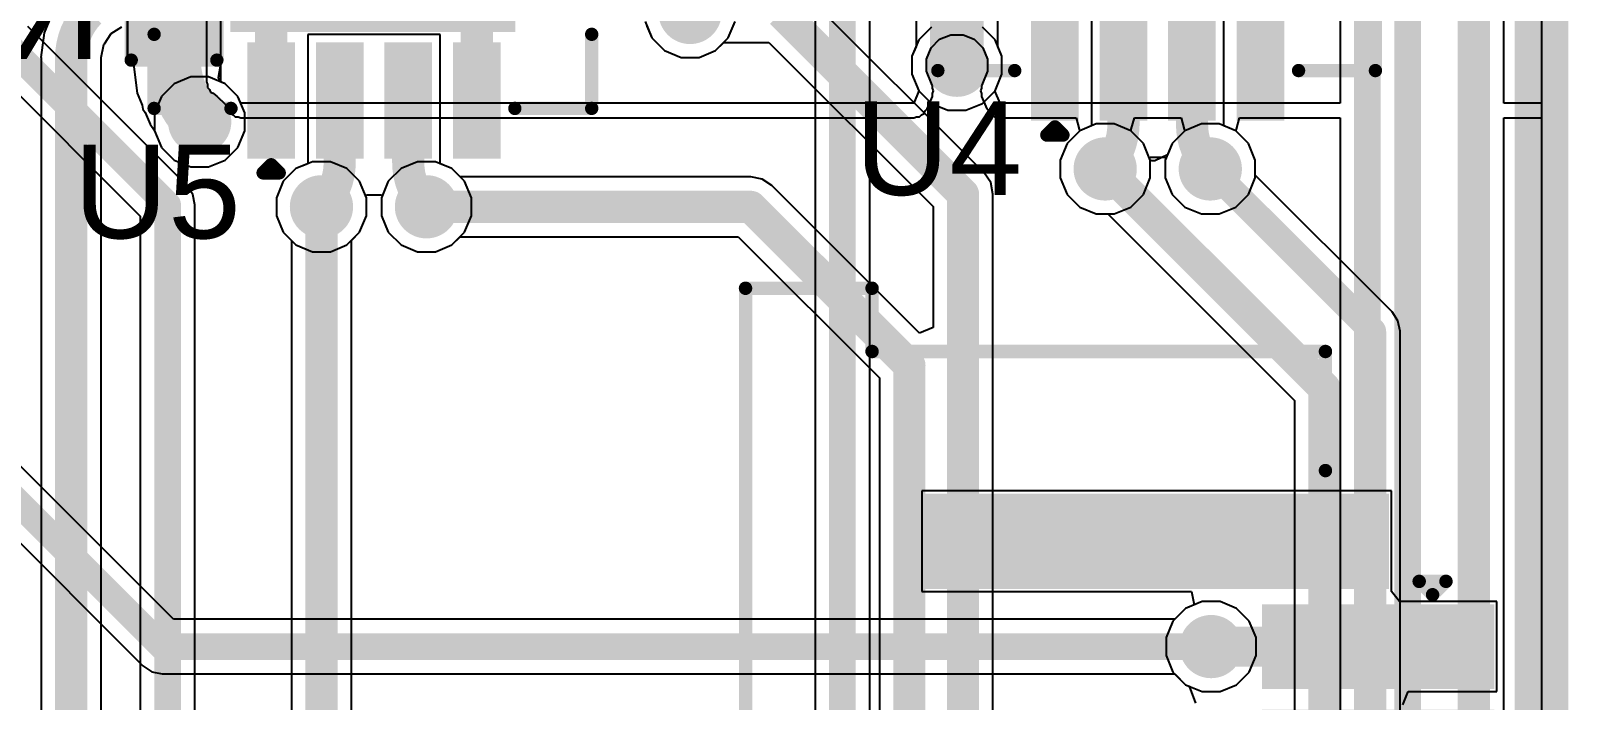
# Model space of a CAD drawing. Header units: inches. Extents: x -4.4 to 45.3, y -0.3 to 53.7.
# Drawn here: x 30.68 to 45.26, y 20.8 to 27.15 of the extents above; entities that cross this region are included whole.
import ezdxf

# ---------------------------------------------------------------- set-up
doc = ezdxf.new("R2010")
doc.units = ezdxf.units.IN
for name, color, linetype in [('Board Outline', 76, 'Continuous'), ('Bottom Layer', 5, 'Continuous'), ('Bottom Overlay', 54, 'Continuous'), ('Bottom Paste', 16, 'Continuous'), ('Bottom Solder', 6, 'Continuous'), ('Signal_1', 16, 'Continuous'), ('Signal_2', 76, 'Continuous'), ('Top Layer', 1, 'Continuous'), ('Top Overlay', 2, 'Continuous'), ('Top Paste', 8, 'Continuous'), ('Top Solder', 216, 'Continuous'), ('Via Holes', 16, 'Continuous')]:
    doc.layers.add(name, color=color, linetype=linetype)
doc.styles.add('Arial', font='', dxfattribs={"height": 0.2})
doc.styles.get('Arial').set_extended_font_data('Arial')

# ---------------------------------------------------------------- blocks, each defined once
blk = doc.blocks.new('SFW5R_1STE1LF_25')
at = {"layer": 'Top Layer'}
for points in [[(-2.3, 2.05), (-1.7, 2.05), (-1.7, 0.05), (-2.3, 0.05)], [(-1.3, 2.05), (-0.7, 2.05), (-0.7, 0.05), (-1.3, 0.05)], [(-0.3, 2.05), (0.3, 2.05), (0.3, 0.05), (-0.3, 0.05)], [(0.7, 2.05), (1.3, 2.05), (1.3, 0.05), (0.7, 0.05)], [(1.7, 2.05), (2.3, 2.05), (2.3, 0.05), (1.7, 0.05)], [(-3.35, 1.05), (-2.65, 1.05), (-2.65, -3.15), (-3.35, -3.15)], [(2.65, 1.05), (3.35, 1.05), (3.35, -3.15), (2.65, -3.15)]]:
    blk.add_hatch(color=1, dxfattribs=at).paths.add_polyline_path(points)
at = {"layer": 'Top Paste'}
for points in [[(-2.3, 2.05), (-1.7, 2.05), (-1.7, 0.05), (-2.3, 0.05)], [(-1.3, 2.05), (-0.7, 2.05), (-0.7, 0.05), (-1.3, 0.05)], [(-0.3, 2.05), (0.3, 2.05), (0.3, 0.05), (-0.3, 0.05)], [(0.7, 2.05), (1.3, 2.05), (1.3, 0.05), (0.7, 0.05)], [(1.7, 2.05), (2.3, 2.05), (2.3, 0.05), (1.7, 0.05)], [(-3.35, 1.05), (-2.65, 1.05), (-2.65, -3.15), (-3.35, -3.15)], [(2.65, 1.05), (3.35, 1.05), (3.35, -3.15), (2.65, -3.15)]]:
    blk.add_hatch(color=8, dxfattribs=at).paths.add_polyline_path(points)
at = {"layer": 'Top Solder'}
for points in [[(-2.402, 2.152), (-1.598, 2.152), (-1.598, -0.052), (-2.402, -0.052)], [(-1.402, 2.152), (-0.598, 2.152), (-0.598, -0.052), (-1.402, -0.052)], [(-0.402, 2.152), (0.402, 2.152), (0.402, -0.052), (-0.402, -0.052)], [(0.598, 2.152), (1.402, 2.152), (1.402, -0.052), (0.598, -0.052)], [(1.598, 2.152), (2.402, 2.152), (2.402, -0.052), (1.598, -0.052)], [(-3.452, 1.152), (-2.548, 1.152), (-2.548, -3.252), (-3.452, -3.252)], [(2.548, 1.152), (3.452, 1.152), (3.452, -3.252), (2.548, -3.252)]]:
    blk.add_hatch(color=216, dxfattribs=at).paths.add_polyline_path(points)
at = {"layer": 'Top Overlay', "const_width": 0.127}
for points in [[(-2.492, 1.566), (-2.619, 1.693)], [(-2.619, 1.439), (-2.619, 1.693)], [(-2.619, 1.439), (-2.492, 1.566)], [(-4.8, -3.75), (-4.8, 0.55)], [(-3.67, 0.55), (-4.8, 0.55)], [(4.8, 0.55), (3.67, 0.55)], [(4.8, -3.75), (4.8, 0.55)], [(-4.8, -3.75), (-5.4, -3.75)], [(-5.4, -4.95), (-5.4, -3.75)], [(5.4, -3.75), (4.8, -3.75)], [(5.4, -4.95), (5.4, -3.75)], [(5.4, -4.95), (-5.4, -4.95)]]:
    blk.add_lwpolyline(points, dxfattribs=at)
at = {"layer": 'Top Overlay', "const_width": 0.0635}
for points in [[(-2.651, 1.693, 1), (-2.587, 1.693, 1)], [(-2.651, 1.693, 1), (-2.587, 1.693, 1)], [(-2.524, 1.566, 1), (-2.46, 1.566, 1)], [(-2.524, 1.566, 1), (-2.46, 1.566, 1)], [(-2.651, 1.439, 1), (-2.587, 1.439, 1)], [(-2.651, 1.439, 1), (-2.587, 1.439, 1)], [(-4.832, 0.55, 1), (-4.768, 0.55, 1)], [(-4.832, 0.55, 1), (-4.768, 0.55, 1)], [(-3.702, 0.55, 1), (-3.638, 0.55, 1)], [(3.638, 0.55, 1), (3.702, 0.55, 1)], [(4.768, 0.55, 1), (4.832, 0.55, 1)], [(4.768, 0.55, 1), (4.832, 0.55, 1)], [(-5.432, -3.75, 1), (-5.368, -3.75, 1)], [(-5.432, -3.75, 1), (-5.368, -3.75, 1)], [(-4.832, -3.75, 1), (-4.768, -3.75, 1)], [(-4.832, -3.75, 1), (-4.768, -3.75, 1)], [(4.768, -3.75, 1), (4.832, -3.75, 1)], [(4.768, -3.75, 1), (4.832, -3.75, 1)], [(5.368, -3.75, 1), (5.432, -3.75, 1)], [(5.368, -3.75, 1), (5.432, -3.75, 1)], [(-5.432, -4.95, 1), (-5.368, -4.95, 1)], [(-5.432, -4.95, 1), (-5.368, -4.95, 1)], [(5.368, -4.95, 1), (5.432, -4.95, 1)], [(5.368, -4.95, 1), (5.432, -4.95, 1)]]:
    blk.add_lwpolyline(points, format="xyb", close=True, dxfattribs=at)
blk = doc.blocks.new('QFN_16_EP_4_4__51')
at = {"layer": 'Top Layer'}
for points in [[(-1.166, 2.5), (-0.816, 2.5), (-0.816, 1.5), (-1.166, 1.5)], [(-0.515, 2.5), (-0.165, 2.5), (-0.165, 1.5), (-0.515, 1.5)], [(0.135, 2.5), (0.485, 2.5), (0.485, 1.5), (0.135, 1.5)], [(0.785, 2.5), (1.135, 2.5), (1.135, 1.5), (0.785, 1.5)], [(-1.3, 1.3), (1.3, 1.3), (1.3, -1.3), (-1.3, -1.3)], [(-1.5, 1.14), (-1.5, 0.79), (-2.5, 0.79), (-2.5, 1.14)], [(2.5, 1.135), (2.5, 0.785), (1.5, 0.785), (1.5, 1.135)], [(-1.5, 0.49), (-1.5, 0.14), (-2.5, 0.14), (-2.5, 0.49)], [(2.5, 0.485), (2.5, 0.135), (1.5, 0.135), (1.5, 0.485)], [(-1.5, -0.16), (-1.5, -0.51), (-2.5, -0.51), (-2.5, -0.16)], [(2.5, -0.165), (2.5, -0.515), (1.5, -0.515), (1.5, -0.165)], [(-1.5, -0.811), (-1.5, -1.161), (-2.5, -1.161), (-2.5, -0.811)], [(2.5, -0.816), (2.5, -1.166), (1.5, -1.166), (1.5, -0.816)], [(-1.166, -1.5), (-0.816, -1.5), (-0.816, -2.5), (-1.166, -2.5)], [(-0.515, -1.5), (-0.165, -1.5), (-0.165, -2.5), (-0.515, -2.5)], [(0.135, -1.5), (0.485, -1.5), (0.485, -2.5), (0.135, -2.5)], [(0.785, -1.5), (1.135, -1.5), (1.135, -2.5), (0.785, -2.5)]]:
    blk.add_hatch(color=1, dxfattribs=at).paths.add_polyline_path(points)
at = {"layer": 'Top Solder'}
for points in [[(-1.216, 2.551), (-0.765, 2.551), (-0.765, 1.449), (-1.216, 1.449)], [(-0.566, 2.551), (-0.115, 2.551), (-0.115, 1.449), (-0.566, 1.449)], [(0.084, 2.551), (0.536, 2.551), (0.536, 1.449), (0.084, 1.449)], [(0.734, 2.551), (1.186, 2.551), (1.186, 1.449), (0.734, 1.449)], [(-1.351, 1.351), (1.351, 1.351), (1.351, -1.351), (-1.351, -1.351)], [(-1.449, 1.191), (-1.449, 0.739), (-2.551, 0.739), (-2.551, 1.191)], [(2.551, 1.186), (2.551, 0.734), (1.449, 0.734), (1.449, 1.186)], [(-1.449, 0.541), (-1.449, 0.089), (-2.551, 0.089), (-2.551, 0.541)], [(2.551, 0.536), (2.551, 0.084), (1.449, 0.084), (1.449, 0.536)], [(-1.449, -0.109), (-1.449, -0.561), (-2.551, -0.561), (-2.551, -0.109)], [(2.551, -0.115), (2.551, -0.566), (1.449, -0.566), (1.449, -0.115)], [(-1.449, -0.76), (-1.449, -1.211), (-2.551, -1.211), (-2.551, -0.76)], [(2.551, -0.765), (2.551, -1.216), (1.449, -1.216), (1.449, -0.765)], [(-1.216, -1.449), (-0.765, -1.449), (-0.765, -2.551), (-1.216, -2.551)], [(-0.566, -1.449), (-0.115, -1.449), (-0.115, -2.551), (-0.566, -2.551)], [(0.084, -1.449), (0.536, -1.449), (0.536, -2.551), (0.084, -2.551)], [(0.734, -1.449), (1.186, -1.449), (1.186, -2.551), (0.734, -2.551)]]:
    blk.add_hatch(color=216, dxfattribs=at).paths.add_polyline_path(points)
at = {"layer": 'Top Overlay', "const_width": 0.127}
for points in [[(-2.075, 2.075), (-1.371, 2.075)], [(-2.075, 2.075), (-2.075, 1.346)], [(1.341, 2.075), (2.075, 2.075)], [(2.075, 2.075), (2.075, 1.341)], [(-2.686, 1.041), (-2.61, 0.965)], [(-2.686, 1.041), (-2.686, 0.889)], [(-2.61, 0.965), (-2.686, 0.889)], [(-2.075, -1.346), (-2.075, -2.075)], [(2.075, -1.341), (2.075, -2.075)], [(-2.075, -2.075), (-1.371, -2.075)], [(1.341, -2.075), (2.075, -2.075)]]:
    blk.add_lwpolyline(points, dxfattribs=at)
at = {"layer": 'Top Overlay', "const_width": 0.0635}
for points in [[(-2.106, 2.075, 1), (-2.043, 2.075, 1)], [(-2.106, 2.075, 1), (-2.043, 2.075, 1)], [(-1.403, 2.075, 1), (-1.34, 2.075, 1)], [(1.309, 2.075, 1), (1.373, 2.075, 1)], [(2.043, 2.075, 1), (2.106, 2.075, 1)], [(2.043, 2.075, 1), (2.106, 2.075, 1)], [(-2.106, 1.346, 1), (-2.043, 1.346, 1)], [(2.043, 1.341, 1), (2.106, 1.341, 1)], [(-2.718, 1.041, 1), (-2.654, 1.041, 1)], [(-2.718, 1.041, 1), (-2.654, 1.041, 1)], [(-2.641, 0.965, 1), (-2.578, 0.965, 1)], [(-2.641, 0.965, 1), (-2.578, 0.965, 1)], [(-2.718, 0.889, 1), (-2.654, 0.889, 1)], [(-2.718, 0.889, 1), (-2.654, 0.889, 1)], [(-2.106, -1.346, 1), (-2.043, -1.346, 1)], [(2.043, -1.341, 1), (2.106, -1.341, 1)], [(-2.106, -2.075, 1), (-2.043, -2.075, 1)], [(-2.106, -2.075, 1), (-2.043, -2.075, 1)], [(-1.403, -2.075, 1), (-1.34, -2.075, 1)], [(1.309, -2.075, 1), (1.373, -2.075, 1)], [(2.043, -2.075, 1), (2.106, -2.075, 1)], [(2.043, -2.075, 1), (2.106, -2.075, 1)]]:
    blk.add_lwpolyline(points, format="xyb", close=True, dxfattribs=at)
blk = doc.blocks.new('QFN_16_EP_4_4__52')
at = {"layer": 'Top Layer'}
for points in [[(-1.166, 2.5), (-0.816, 2.5), (-0.816, 1.5), (-1.166, 1.5)], [(-0.515, 2.5), (-0.165, 2.5), (-0.165, 1.5), (-0.515, 1.5)], [(0.135, 2.5), (0.485, 2.5), (0.485, 1.5), (0.135, 1.5)], [(0.785, 2.5), (1.135, 2.5), (1.135, 1.5), (0.785, 1.5)], [(-1.3, 1.3), (1.3, 1.3), (1.3, -1.3), (-1.3, -1.3)], [(-1.5, 1.14), (-1.5, 0.79), (-2.5, 0.79), (-2.5, 1.14)], [(2.5, 1.135), (2.5, 0.785), (1.5, 0.785), (1.5, 1.135)], [(-1.5, 0.49), (-1.5, 0.14), (-2.5, 0.14), (-2.5, 0.49)], [(2.5, 0.485), (2.5, 0.135), (1.5, 0.135), (1.5, 0.485)], [(-1.5, -0.16), (-1.5, -0.51), (-2.5, -0.51), (-2.5, -0.16)], [(2.5, -0.165), (2.5, -0.515), (1.5, -0.515), (1.5, -0.165)], [(-1.5, -0.811), (-1.5, -1.161), (-2.5, -1.161), (-2.5, -0.811)], [(2.5, -0.816), (2.5, -1.166), (1.5, -1.166), (1.5, -0.816)], [(-1.166, -1.5), (-0.816, -1.5), (-0.816, -2.5), (-1.166, -2.5)], [(-0.515, -1.5), (-0.165, -1.5), (-0.165, -2.5), (-0.515, -2.5)], [(0.135, -1.5), (0.485, -1.5), (0.485, -2.5), (0.135, -2.5)], [(0.785, -1.5), (1.135, -1.5), (1.135, -2.5), (0.785, -2.5)]]:
    blk.add_hatch(color=1, dxfattribs=at).paths.add_polyline_path(points)
at = {"layer": 'Top Solder'}
for points in [[(-1.216, 2.551), (-0.765, 2.551), (-0.765, 1.449), (-1.216, 1.449)], [(-0.566, 2.551), (-0.115, 2.551), (-0.115, 1.449), (-0.566, 1.449)], [(0.084, 2.551), (0.536, 2.551), (0.536, 1.449), (0.084, 1.449)], [(0.734, 2.551), (1.186, 2.551), (1.186, 1.449), (0.734, 1.449)], [(-1.351, 1.351), (1.351, 1.351), (1.351, -1.351), (-1.351, -1.351)], [(-1.449, 1.191), (-1.449, 0.739), (-2.551, 0.739), (-2.551, 1.191)], [(2.551, 1.186), (2.551, 0.734), (1.449, 0.734), (1.449, 1.186)], [(-1.449, 0.541), (-1.449, 0.089), (-2.551, 0.089), (-2.551, 0.541)], [(2.551, 0.536), (2.551, 0.084), (1.449, 0.084), (1.449, 0.536)], [(-1.449, -0.109), (-1.449, -0.561), (-2.551, -0.561), (-2.551, -0.109)], [(2.551, -0.115), (2.551, -0.566), (1.449, -0.566), (1.449, -0.115)], [(-1.449, -0.76), (-1.449, -1.211), (-2.551, -1.211), (-2.551, -0.76)], [(2.551, -0.765), (2.551, -1.216), (1.449, -1.216), (1.449, -0.765)], [(-1.216, -1.449), (-0.765, -1.449), (-0.765, -2.551), (-1.216, -2.551)], [(-0.566, -1.449), (-0.115, -1.449), (-0.115, -2.551), (-0.566, -2.551)], [(0.084, -1.449), (0.536, -1.449), (0.536, -2.551), (0.084, -2.551)], [(0.734, -1.449), (1.186, -1.449), (1.186, -2.551), (0.734, -2.551)]]:
    blk.add_hatch(color=216, dxfattribs=at).paths.add_polyline_path(points)
at = {"layer": 'Top Overlay', "const_width": 0.127}
for points in [[(-2.075, 2.075), (-2.075, 1.346)], [(-2.075, 2.075), (-1.371, 2.075)], [(1.341, 2.075), (2.075, 2.075)], [(2.075, 2.075), (2.075, 1.341)], [(-2.686, 1.041), (-2.686, 0.889)], [(-2.686, 1.041), (-2.61, 0.965)], [(-2.61, 0.965), (-2.686, 0.889)], [(-2.075, -1.346), (-2.075, -2.075)], [(2.075, -1.341), (2.075, -2.075)], [(-2.075, -2.075), (-1.371, -2.075)], [(1.341, -2.075), (2.075, -2.075)]]:
    blk.add_lwpolyline(points, dxfattribs=at)
at = {"layer": 'Top Overlay', "const_width": 0.0635}
for points in [[(-2.106, 2.075, 1), (-2.043, 2.075, 1)], [(-2.106, 2.075, 1), (-2.043, 2.075, 1)], [(-1.403, 2.075, 1), (-1.34, 2.075, 1)], [(1.309, 2.075, 1), (1.373, 2.075, 1)], [(2.043, 2.075, 1), (2.106, 2.075, 1)], [(2.043, 2.075, 1), (2.106, 2.075, 1)], [(-2.106, 1.346, 1), (-2.043, 1.346, 1)], [(2.043, 1.341, 1), (2.106, 1.341, 1)], [(-2.718, 1.041, 1), (-2.654, 1.041, 1)], [(-2.718, 1.041, 1), (-2.654, 1.041, 1)], [(-2.641, 0.965, 1), (-2.578, 0.965, 1)], [(-2.641, 0.965, 1), (-2.578, 0.965, 1)], [(-2.718, 0.889, 1), (-2.654, 0.889, 1)], [(-2.718, 0.889, 1), (-2.654, 0.889, 1)], [(-2.106, -1.346, 1), (-2.043, -1.346, 1)], [(2.043, -1.341, 1), (2.106, -1.341, 1)], [(-2.106, -2.075, 1), (-2.043, -2.075, 1)], [(-2.106, -2.075, 1), (-2.043, -2.075, 1)], [(-1.403, -2.075, 1), (-1.34, -2.075, 1)], [(1.309, -2.075, 1), (1.373, -2.075, 1)], [(2.043, -2.075, 1), (2.106, -2.075, 1)], [(2.043, -2.075, 1), (2.106, -2.075, 1)]]:
    blk.add_lwpolyline(points, format="xyb", close=True, dxfattribs=at)
blk = doc.blocks.new('R___0402_B_62')
at = {"layer": 'Bottom Layer'}
for points in [[(-0.241, 0.318), (-0.241, -0.318), (-0.699, -0.318), (-0.699, 0.318)], [(0.699, 0.318), (0.699, -0.318), (0.241, -0.318), (0.241, 0.318)]]:
    blk.add_hatch(color=5, dxfattribs=at).paths.add_polyline_path(points)
at = {"layer": 'Bottom Paste'}
for points in [[(-0.241, 0.318), (-0.241, -0.318), (-0.699, -0.318), (-0.699, 0.318)], [(0.699, 0.318), (0.699, -0.318), (0.241, -0.318), (0.241, 0.318)]]:
    blk.add_hatch(color=16, dxfattribs=at).paths.add_polyline_path(points)
at = {"layer": 'Bottom Solder'}
for points in [[(-0.186, 0.373), (-0.186, -0.373), (-0.754, -0.373), (-0.754, 0.373)], [(0.754, 0.373), (0.754, -0.373), (0.186, -0.373), (0.186, 0.373)]]:
    blk.add_hatch(color=6, dxfattribs=at).paths.add_polyline_path(points)
at = {"layer": 'Bottom Overlay'}
for points, const_width in [([(-0.787, 0.406), (0.787, 0.406)], 0.127), ([(-0.787, 0.406), (-0.787, -0.406)], 0.127), ([(0.787, 0.406), (0.787, -0.406)], 0.127), ([(-0.813, 0.432), (0.813, 0.432)], 0.00323), ([(-0.787, -0.406), (0.787, -0.406)], 0.127)]:
    blk.add_lwpolyline(points, dxfattribs=dict(at, const_width=const_width))
for points, const_width in [([(-0.819, 0.406, 1), (-0.756, 0.406, 1)], 0.0635), ([(-0.819, 0.406, 1), (-0.756, 0.406, 1)], 0.0635), ([(0.756, 0.406, 1), (0.819, 0.406, 1)], 0.0635), ([(0.756, 0.406, 1), (0.819, 0.406, 1)], 0.0635), ([(-0.814, 0.432, 1), (-0.812, 0.432, 1)], 0.00161), ([(0.812, 0.432, 1), (0.814, 0.432, 1)], 0.00161), ([(-0.819, -0.406, 1), (-0.756, -0.406, 1)], 0.0635), ([(-0.819, -0.406, 1), (-0.756, -0.406, 1)], 0.0635), ([(0.756, -0.406, 1), (0.819, -0.406, 1)], 0.0635), ([(0.756, -0.406, 1), (0.819, -0.406, 1)], 0.0635)]:
    blk.add_lwpolyline(points, format="xyb", close=True, dxfattribs=dict(at, const_width=const_width))

msp = doc.modelspace()

# ---------------------------------------------------------------- hatches: boundary and pattern name
at = {"layer": 'Bottom Layer'}
h = msp.add_hatch(color=5, dxfattribs=at)
edge = h.paths.add_edge_path()
edge.add_arc((36.934, 27.327), 0.3, 0, 360)
h = msp.add_hatch(color=5, dxfattribs=at)
edge = h.paths.add_edge_path()
edge.add_arc((39.465, 26.826), 0.3, 0, 360)
h = msp.add_hatch(color=5, dxfattribs=at)
edge = h.paths.add_edge_path()
edge.add_arc((32.283, 26.289), 0.3, 0, 360)
h = msp.add_hatch(color=5, dxfattribs=at)
edge = h.paths.add_edge_path()
edge.add_arc((40.871, 25.842), 0.3, 0, 360)
h = msp.add_hatch(color=5, dxfattribs=at)
edge = h.paths.add_edge_path()
edge.add_arc((41.868, 25.842), 0.3, 0, 360)
h = msp.add_hatch(color=5, dxfattribs=at)
edge = h.paths.add_edge_path()
edge.add_arc((33.438, 25.483), 0.3, 0, 360)
h = msp.add_hatch(color=5, dxfattribs=at)
edge = h.paths.add_edge_path()
edge.add_arc((34.434, 25.483), 0.3, 0, 360)
h = msp.add_hatch(color=5, dxfattribs=at)
edge = h.paths.add_edge_path()
edge.add_arc((41.876, 21.31), 0.3, 0, 360)
at = {"layer": 'Signal_1'}
h = msp.add_hatch(color=16, dxfattribs=at)
edge = h.paths.add_edge_path()
edge.add_arc((36.934, 27.327), 0.3, 0, 360)
h = msp.add_hatch(color=16, dxfattribs=at)
edge = h.paths.add_edge_path()
edge.add_arc((39.465, 26.826), 0.3, 0, 360)
h = msp.add_hatch(color=16, dxfattribs=at)
edge = h.paths.add_edge_path()
edge.add_arc((32.283, 26.289), 0.3, 0, 360)
h = msp.add_hatch(color=16, dxfattribs=at)
edge = h.paths.add_edge_path()
edge.add_arc((40.871, 25.842), 0.3, 0, 360)
h = msp.add_hatch(color=16, dxfattribs=at)
edge = h.paths.add_edge_path()
edge.add_arc((41.868, 25.842), 0.3, 0, 360)
h = msp.add_hatch(color=16, dxfattribs=at)
edge = h.paths.add_edge_path()
edge.add_arc((33.438, 25.483), 0.3, 0, 360)
h = msp.add_hatch(color=16, dxfattribs=at)
edge = h.paths.add_edge_path()
edge.add_arc((34.434, 25.483), 0.3, 0, 360)
h = msp.add_hatch(color=16, dxfattribs=at)
edge = h.paths.add_edge_path()
edge.add_arc((41.876, 21.31), 0.3, 0, 360)
at = {"layer": 'Signal_2'}
h = msp.add_hatch(color=76, dxfattribs=at)
edge = h.paths.add_edge_path()
edge.add_arc((36.934, 27.327), 0.3, 0, 360)
h = msp.add_hatch(color=76, dxfattribs=at)
edge = h.paths.add_edge_path()
edge.add_arc((39.465, 26.826), 0.3, 0, 360)
h = msp.add_hatch(color=76, dxfattribs=at)
edge = h.paths.add_edge_path()
edge.add_arc((32.283, 26.289), 0.3, 0, 360)
h = msp.add_hatch(color=76, dxfattribs=at)
edge = h.paths.add_edge_path()
edge.add_arc((40.871, 25.842), 0.3, 0, 360)
h = msp.add_hatch(color=76, dxfattribs=at)
edge = h.paths.add_edge_path()
edge.add_arc((41.868, 25.842), 0.3, 0, 360)
h = msp.add_hatch(color=76, dxfattribs=at)
edge = h.paths.add_edge_path()
edge.add_arc((33.438, 25.483), 0.3, 0, 360)
h = msp.add_hatch(color=76, dxfattribs=at)
edge = h.paths.add_edge_path()
edge.add_arc((34.434, 25.483), 0.3, 0, 360)
h = msp.add_hatch(color=76, dxfattribs=at)
edge = h.paths.add_edge_path()
edge.add_arc((41.876, 21.31), 0.3, 0, 360)
at = {"layer": 'Top Layer'}
h = msp.add_hatch(color=1, dxfattribs=at)
edge = h.paths.add_edge_path()
edge.add_arc((36.934, 27.327), 0.3, 0, 360)
h = msp.add_hatch(color=1, dxfattribs=at)
edge = h.paths.add_edge_path()
edge.add_arc((39.465, 26.826), 0.3, 0, 360)
h = msp.add_hatch(color=1, dxfattribs=at)
edge = h.paths.add_edge_path()
edge.add_arc((32.283, 26.289), 0.3, 0, 360)
h = msp.add_hatch(color=1, dxfattribs=at)
edge = h.paths.add_edge_path()
edge.add_arc((40.871, 25.842), 0.3, 0, 360)
h = msp.add_hatch(color=1, dxfattribs=at)
edge = h.paths.add_edge_path()
edge.add_arc((41.868, 25.842), 0.3, 0, 360)
h = msp.add_hatch(color=1, dxfattribs=at)
edge = h.paths.add_edge_path()
edge.add_arc((33.438, 25.483), 0.3, 0, 360)
h = msp.add_hatch(color=1, dxfattribs=at)
edge = h.paths.add_edge_path()
edge.add_arc((34.434, 25.483), 0.3, 0, 360)
h = msp.add_hatch(color=1, dxfattribs=at)
edge = h.paths.add_edge_path()
edge.add_arc((41.876, 21.31), 0.3, 0, 360)
at = {"layer": 'Via Holes'}
h = msp.add_hatch(color=7, dxfattribs=at)
edge = h.paths.add_edge_path()
edge.add_arc((39.465, 26.826), 0.15, 0, 360)
h = msp.add_hatch(color=7, dxfattribs=at)
edge = h.paths.add_edge_path()
edge.add_arc((32.283, 26.289), 0.15, 0, 360)
h = msp.add_hatch(color=7, dxfattribs=at)
edge = h.paths.add_edge_path()
edge.add_arc((40.871, 25.842), 0.15, 0, 360)
h = msp.add_hatch(color=7, dxfattribs=at)
edge = h.paths.add_edge_path()
edge.add_arc((41.868, 25.842), 0.15, 0, 360)
h = msp.add_hatch(color=7, dxfattribs=at)
edge = h.paths.add_edge_path()
edge.add_arc((33.438, 25.483), 0.15, 0, 360)
h = msp.add_hatch(color=7, dxfattribs=at)
edge = h.paths.add_edge_path()
edge.add_arc((34.434, 25.483), 0.15, 0, 360)
h = msp.add_hatch(color=7, dxfattribs=at)
edge = h.paths.add_edge_path()
edge.add_arc((41.876, 21.31), 0.15, 0, 360)

# ---------------------------------------------------------------- linework, layer by layer
at = {"layer": 'Board Outline', "const_width": 0.508}
msp.add_lwpolyline([(45.009, 49.936), (45.009, 0)], dxfattribs=at)
at = {"layer": 'Bottom Layer'}
for p, q in [((45.009, 40.343), (45.009, 0)), ((31.595, 27.548), (31.595, 26.837)), ((32.484, 26.837), (32.484, 27.548)), ((39.077, 27.298), (39.077, 27.004)), ((39.853, 27.004), (39.853, 27.298)), ((36.507, 27.242), (36.572, 27.085)), ((37.296, 27.085), (37.361, 27.242)), ((36.572, 27.085), (36.692, 26.965)), ((37.176, 26.965), (37.296, 27.085)), ((39.077, 27.004), (39.038, 26.911)), ((39.892, 26.911), (39.853, 27.004)), ((31.595, 26.837), (31.654, 26.837)), ((31.654, 26.837), (31.69, 26.561)), ((32.46, 26.71), (32.484, 26.837)), ((32.484, 26.837), (32.484, 26.837)), ((36.692, 26.965), (36.849, 26.9)), ((36.849, 26.9), (37.019, 26.9)), ((37.019, 26.9), (37.176, 26.965)), ((39.038, 26.911), (39.038, 26.741)), ((39.892, 26.741), (39.892, 26.911)), ((32.462, 26.707), (32.46, 26.71)), ((32.464, 26.699), (32.462, 26.707)), ((32.462, 26.707), (32.462, 26.707)), ((32.485, 26.668), (32.464, 26.699)), ((39.038, 26.741), (39.103, 26.584)), ((39.827, 26.584), (39.892, 26.741)), ((31.69, 26.561), (31.737, 26.447)), ((32.525, 26.651), (32.485, 26.668)), ((32.645, 26.531), (32.525, 26.651)), ((39.103, 26.584), (39.223, 26.464)), ((39.707, 26.464), (39.827, 26.584)), ((31.737, 26.447), (31.744, 26.41)), ((31.744, 26.41), (31.744, 26.41)), ((31.744, 26.41), (31.766, 26.378)), ((32.71, 26.374), (32.645, 26.531)), ((39.223, 26.464), (39.38, 26.399)), ((39.38, 26.399), (39.55, 26.399)), ((39.55, 26.399), (39.707, 26.464)), ((31.766, 26.378), (31.812, 26.266)), ((31.812, 26.266), (31.856, 26.208)), ((32.71, 26.204), (32.71, 26.374)), ((40.786, 26.269), (40.629, 26.204)), ((40.956, 26.269), (40.786, 26.269)), ((41.113, 26.204), (40.956, 26.269)), ((41.783, 26.269), (41.626, 26.204)), ((41.953, 26.269), (41.783, 26.269)), ((42.11, 26.204), (41.953, 26.269)), ((31.856, 26.208), (31.856, 26.204)), ((31.856, 26.204), (31.921, 26.047)), ((32.645, 26.047), (32.71, 26.204)), ((40.629, 26.204), (40.509, 26.084)), ((41.233, 26.084), (41.113, 26.204)), ((41.626, 26.204), (41.506, 26.084)), ((42.23, 26.084), (42.11, 26.204)), ((31.921, 26.047), (32.042, 25.927)), ((32.525, 25.927), (32.645, 26.047)), ((40.509, 26.084), (40.444, 25.927)), ((41.298, 25.927), (41.233, 26.084)), ((41.506, 26.084), (41.441, 25.927)), ((42.295, 25.927), (42.23, 26.084)), ((32.042, 25.927), (32.198, 25.862)), ((32.198, 25.862), (32.368, 25.862)), ((32.368, 25.862), (32.525, 25.927)), ((33.196, 25.845), (33.076, 25.725)), ((33.353, 25.91), (33.196, 25.845)), ((33.523, 25.91), (33.353, 25.91)), ((33.68, 25.845), (33.523, 25.91)), ((33.8, 25.725), (33.68, 25.845)), ((34.193, 25.845), (34.072, 25.725)), ((34.349, 25.91), (34.193, 25.845)), ((34.519, 25.91), (34.349, 25.91)), ((34.676, 25.845), (34.519, 25.91)), ((34.796, 25.725), (34.676, 25.845)), ((40.444, 25.927), (40.444, 25.757)), ((41.298, 25.757), (41.298, 25.927)), ((41.441, 25.927), (41.441, 25.757)), ((42.295, 25.757), (42.295, 25.927)), ((33.076, 25.725), (33.011, 25.568)), ((33.865, 25.568), (33.8, 25.725)), ((34.072, 25.725), (34.007, 25.568)), ((34.861, 25.568), (34.796, 25.725)), ((40.444, 25.757), (40.509, 25.601)), ((41.233, 25.601), (41.298, 25.757)), ((41.441, 25.757), (41.506, 25.601)), ((42.23, 25.601), (42.295, 25.757)), ((33.011, 25.568), (33.011, 25.398)), ((33.865, 25.398), (33.865, 25.568)), ((34.007, 25.568), (34.007, 25.398)), ((34.861, 25.398), (34.861, 25.568)), ((40.509, 25.601), (40.629, 25.48)), ((41.113, 25.48), (41.233, 25.601)), ((41.506, 25.601), (41.626, 25.48)), ((42.11, 25.48), (42.23, 25.601)), ((33.011, 25.398), (33.076, 25.241)), ((33.8, 25.241), (33.865, 25.398)), ((34.007, 25.398), (34.072, 25.241)), ((34.796, 25.241), (34.861, 25.398)), ((40.629, 25.48), (40.786, 25.415)), ((40.786, 25.415), (40.956, 25.415)), ((40.956, 25.415), (41.113, 25.48)), ((41.626, 25.48), (41.783, 25.415)), ((41.783, 25.415), (41.953, 25.415)), ((41.953, 25.415), (42.11, 25.48)), ((33.076, 25.241), (33.153, 25.164)), ((33.723, 25.164), (33.8, 25.241)), ((34.072, 25.241), (34.193, 25.121)), ((34.676, 25.121), (34.796, 25.241)), ((33.153, 25.164), (33.153, 6.784)), ((33.723, 6.666), (33.723, 25.164)), ((34.193, 25.121), (34.349, 25.056)), ((34.519, 25.056), (34.676, 25.121)), ((34.349, 25.056), (34.519, 25.056)), ((41.791, 21.737), (41.634, 21.672)), ((41.961, 21.737), (41.791, 21.737)), ((42.118, 21.672), (41.961, 21.737)), ((41.634, 21.672), (41.514, 21.552)), ((42.238, 21.552), (42.118, 21.672)), ((41.514, 21.552), (41.449, 21.395)), ((42.303, 21.395), (42.238, 21.552)), ((41.449, 21.395), (41.449, 21.225)), ((42.303, 21.225), (42.303, 21.395)), ((41.449, 21.225), (41.514, 21.068)), ((42.238, 21.068), (42.303, 21.225)), ((41.514, 21.068), (41.634, 20.948)), ((42.118, 20.948), (42.238, 21.068)), ((41.634, 20.948), (41.791, 20.883)), ((41.791, 20.883), (41.961, 20.883)), ((41.961, 20.883), (42.118, 20.948))]:
    msp.add_line(p, q, dxfattribs=at)
for points, const_width in [([(39.465, 26.826), (39.465, 27.653)], 0.508), ([(32.04, 26.877), (32.04, 27.192)], 0.508), ([(33.438, 6.666), (33.438, 25.483)], 0.305)]:
    msp.add_lwpolyline(points, dxfattribs=dict(at, const_width=const_width))
for points, const_width in [([(31.913, 27.192, 1), (32.167, 27.192, 1)], 0.254), ([(31.913, 26.877, 1), (32.167, 26.877, 1)], 0.254), ([(31.913, 26.877, 1), (32.167, 26.877, 1)], 0.254), ([(39.338, 26.826, 1), (39.592, 26.826, 1)], 0.254), ([(31.976, 26.558, 1), (32.23, 26.558, 1)], 0.254), ([(31.976, 26.558, 1), (32.23, 26.558, 1)], 0.254), ([(32.048, 26.422, 1), (32.302, 26.422, 1)], 0.254), ([(32.048, 26.422, 1), (32.302, 26.422, 1)], 0.254), ([(32.156, 26.289, 1), (32.41, 26.289, 1)], 0.254), ([(33.362, 25.483, 1), (33.514, 25.483, 1)], 0.152)]:
    msp.add_lwpolyline(points, format="xyb", close=True, dxfattribs=dict(at, const_width=const_width))
at = {"layer": 'Bottom Layer', "const_width": 0.508}
for points in [[(32.103, 26.558, -0.098627), (32.04, 26.877)], [(32.175, 26.422, -0.046556), (32.103, 26.558)], [(32.283, 26.289, -0.051564), (32.175, 26.422)]]:
    msp.add_lwpolyline(points, format="xyb", dxfattribs=at)
at = {"layer": 'Signal_1'}
for p, q in [((45.009, 37.454), (45.009, 0)), ((39.724, 25.805), (38, 27.528)), ((32.162, 25.685), (30.653, 27.193)), ((36.507, 27.242), (36.572, 27.085)), ((36.572, 27.085), (36.692, 26.965)), ((37.176, 26.965), (37.253, 27.042)), ((37.253, 27.042), (37.681, 27.042)), ((37.681, 27.042), (39.238, 25.485)), ((36.692, 26.965), (36.849, 26.9)), ((36.849, 26.9), (37.019, 26.9)), ((37.019, 26.9), (37.176, 26.965)), ((30.287, 26.827), (31.72, 25.394)), ((40.786, 26.269), (40.629, 26.204)), ((40.956, 26.269), (40.786, 26.269)), ((41.113, 26.204), (40.956, 26.269)), ((41.783, 26.269), (41.626, 26.204)), ((41.953, 26.269), (41.783, 26.269)), ((42.11, 26.204), (41.953, 26.269)), ((40.629, 26.204), (40.509, 26.084)), ((41.233, 26.084), (41.113, 26.204)), ((41.626, 26.204), (41.506, 26.084)), ((42.23, 26.084), (42.11, 26.204)), ((40.509, 26.084), (40.444, 25.927)), ((41.298, 25.927), (41.233, 26.084)), ((41.461, 25.976), (41.341, 25.92)), ((41.506, 26.084), (41.461, 25.976)), ((42.295, 25.927), (42.23, 26.084)), ((33.196, 25.845), (33.076, 25.725)), ((33.353, 25.91), (33.196, 25.845)), ((33.523, 25.91), (33.353, 25.91)), ((33.68, 25.845), (33.523, 25.91)), ((33.8, 25.725), (33.68, 25.845)), ((34.193, 25.845), (34.072, 25.725)), ((34.349, 25.91), (34.193, 25.845)), ((34.519, 25.91), (34.349, 25.91)), ((34.676, 25.845), (34.519, 25.91)), ((34.753, 25.768), (34.676, 25.845)), ((40.444, 25.927), (40.444, 25.757)), ((41.314, 25.918), (41.298, 25.927)), ((41.341, 25.92), (41.314, 25.918)), ((42.295, 25.782), (42.295, 25.927)), ((32.218, 25.601), (32.162, 25.685)), ((33.076, 25.725), (33.011, 25.568)), ((33.865, 25.568), (33.8, 25.725)), ((34.072, 25.725), (34.007, 25.568)), ((37.509, 25.768), (34.753, 25.768)), ((37.618, 25.746), (37.509, 25.768)), ((37.509, 25.768), (37.509, 25.768)), ((37.711, 25.684), (37.618, 25.746)), ((39.111, 24.284), (37.711, 25.684)), ((39.786, 25.712), (39.724, 25.805)), ((39.724, 25.805), (39.724, 25.805)), ((39.807, 25.603), (39.786, 25.712)), ((40.444, 25.757), (40.509, 25.601)), ((43.592, 24.485), (42.295, 25.782)), ((32.238, 25.502), (32.218, 25.601)), ((33.011, 25.568), (33.011, 25.398)), ((33.865, 25.398), (33.865, 25.568)), ((34.007, 25.568), (34.007, 25.398)), ((39.807, 20.565), (39.807, 25.603)), ((40.509, 25.601), (40.629, 25.48)), ((31.72, 25.394), (31.72, 6.508)), ((32.238, 6.401), (32.238, 25.502)), ((33.011, 25.398), (33.076, 25.241)), ((33.8, 25.241), (33.865, 25.398)), ((34.007, 25.398), (34.072, 25.241)), ((39.238, 25.485), (39.238, 24.337)), ((40.629, 25.48), (40.786, 25.415)), ((40.786, 25.415), (40.895, 25.415)), ((40.895, 25.415), (42.667, 23.644)), ((33.076, 25.241), (33.196, 25.121)), ((33.68, 25.121), (33.8, 25.241)), ((34.072, 25.241), (34.193, 25.121)), ((33.196, 25.121), (33.353, 25.056)), ((33.523, 25.056), (33.68, 25.121)), ((34.193, 25.121), (34.349, 25.056)), ((34.519, 25.056), (34.676, 25.121)), ((34.676, 25.121), (34.753, 25.198)), ((34.753, 25.198), (37.391, 25.198)), ((37.391, 25.198), (38.73, 23.86)), ((33.353, 25.056), (33.523, 25.056)), ((34.349, 25.056), (34.519, 25.056)), ((43.648, 24.401), (43.592, 24.485)), ((43.668, 24.302), (43.648, 24.401)), ((39.238, 24.337), (39.111, 24.284)), ((43.668, 2.032), (43.668, 24.302)), ((38.73, 23.86), (38.73, 19.99)), ((42.667, 23.644), (42.667, 5.731)), ((41.791, 21.737), (41.634, 21.672)), ((41.961, 21.737), (41.791, 21.737)), ((42.118, 21.672), (41.961, 21.737)), ((41.634, 21.672), (41.514, 21.552)), ((42.238, 21.552), (42.118, 21.672)), ((41.514, 21.552), (41.449, 21.395)), ((42.303, 21.395), (42.238, 21.552)), ((41.449, 21.395), (41.449, 21.225)), ((42.303, 21.225), (42.303, 21.395)), ((41.449, 21.225), (41.514, 21.068)), ((42.238, 21.068), (42.303, 21.225)), ((41.514, 21.068), (41.634, 20.948)), ((42.118, 20.948), (42.238, 21.068)), ((41.634, 20.948), (41.791, 20.883)), ((41.791, 20.883), (41.961, 20.883)), ((41.961, 20.883), (42.118, 20.948))]:
    msp.add_line(p, q, dxfattribs=at)
for points, const_width in [([(37.799, 27.327), (39.522, 25.603)], 0.305), ([(30.226, 27.254), (31.979, 25.502)], 0.254), ([(40.871, 25.842), (42.951, 23.762)], 0.305), ([(41.868, 25.842), (43.409, 24.302)], 0.254), ([(39.522, 20.447), (39.522, 25.603)], 0.305), ([(31.979, 6.401), (31.979, 25.502)], 0.254), ([(34.434, 25.483), (37.509, 25.483)], 0.305), ([(37.509, 25.483), (39.014, 23.978)], 0.305), ([(43.409, 2.032), (43.409, 24.302)], 0.254), ([(39.014, 19.99), (39.014, 23.978)], 0.305), ([(42.951, 5.613), (42.951, 23.762)], 0.305)]:
    msp.add_lwpolyline(points, dxfattribs=dict(at, const_width=const_width))
for points, const_width in [([(40.795, 25.842, 1), (40.947, 25.842, 1)], 0.152), ([(41.804, 25.842, 1), (41.931, 25.842, 1)], 0.127), ([(39.446, 25.603, 1), (39.599, 25.603, 1)], 0.152), ([(39.446, 25.603, 1), (39.599, 25.603, 1)], 0.152), ([(31.915, 25.502, 1), (32.042, 25.502, 1)], 0.127), ([(31.915, 25.502, 1), (32.042, 25.502, 1)], 0.127), ([(34.358, 25.483, 1), (34.511, 25.483, 1)], 0.152), ([(37.433, 25.483, 1), (37.585, 25.483, 1)], 0.152), ([(37.433, 25.483, 1), (37.585, 25.483, 1)], 0.152), ([(43.345, 24.302, 1), (43.472, 24.302, 1)], 0.127), ([(43.345, 24.302, 1), (43.472, 24.302, 1)], 0.127), ([(38.938, 23.978, 1), (39.091, 23.978, 1)], 0.152), ([(38.938, 23.978, 1), (39.091, 23.978, 1)], 0.152), ([(42.875, 23.762, 1), (43.028, 23.762, 1)], 0.152), ([(42.875, 23.762, 1), (43.028, 23.762, 1)], 0.152)]:
    msp.add_lwpolyline(points, format="xyb", close=True, dxfattribs=dict(at, const_width=const_width))
at = {"layer": 'Signal_2'}
for p, q in [((45.009, 39.649), (45.009, 26.465)), ((43.099, 32.329), (43.099, 26.465)), ((32.347, 27.86), (32.347, 26.668)), ((32.484, 26.668), (32.484, 27.86)), ((44.652, 26.465), (44.652, 27.367)), ((36.507, 27.242), (36.572, 27.085)), ((37.296, 27.085), (37.361, 27.242)), ((39.223, 27.188), (39.103, 27.068)), ((39.827, 27.068), (39.707, 27.188)), ((36.572, 27.085), (36.692, 26.965)), ((37.176, 26.965), (37.296, 27.085)), ((39.103, 27.068), (39.038, 26.911)), ((39.175, 26.884), (39.22, 26.99)), ((39.22, 26.99), (39.301, 27.072)), ((39.301, 27.072), (39.407, 27.116)), ((39.407, 27.116), (39.523, 27.116)), ((39.523, 27.116), (39.629, 27.072)), ((39.629, 27.072), (39.71, 26.99)), ((39.71, 26.99), (39.755, 26.884)), ((39.892, 26.911), (39.827, 27.068)), ((36.692, 26.965), (36.849, 26.9)), ((36.849, 26.9), (37.019, 26.9)), ((37.019, 26.9), (37.176, 26.965)), ((39.038, 26.911), (39.038, 26.741)), ((39.175, 26.769), (39.175, 26.884)), ((39.755, 26.884), (39.755, 26.769)), ((39.892, 26.741), (39.892, 26.911)), ((39.038, 26.741), (39.103, 26.584)), ((39.23, 26.637), (39.175, 26.769)), ((39.755, 26.769), (39.7, 26.637)), ((39.827, 26.584), (39.892, 26.741)), ((32.347, 26.668), (32.357, 26.643)), ((32.357, 26.643), (32.357, 26.615)), ((32.357, 26.615), (32.377, 26.596)), ((32.377, 26.596), (32.387, 26.571)), ((32.387, 26.571), (32.412, 26.56)), ((32.412, 26.56), (32.432, 26.541)), ((32.432, 26.541), (32.447, 26.534)), ((32.525, 26.651), (32.484, 26.668)), ((32.645, 26.531), (32.525, 26.651)), ((39.105, 26.582), (39.056, 26.465)), ((39.103, 26.584), (39.105, 26.582)), ((39.232, 26.635), (39.23, 26.637)), ((39.232, 26.608), (39.232, 26.635)), ((39.242, 26.582), (39.232, 26.608)), ((39.232, 26.557), (39.242, 26.582)), ((39.232, 26.53), (39.232, 26.557)), ((39.698, 26.608), (39.688, 26.582)), ((39.688, 26.582), (39.698, 26.557)), ((39.7, 26.637), (39.698, 26.635)), ((39.698, 26.635), (39.698, 26.608)), ((39.698, 26.557), (39.698, 26.53)), ((39.825, 26.582), (39.827, 26.584)), ((39.874, 26.465), (39.825, 26.582)), ((32.447, 26.534), (32.529, 26.453)), ((32.529, 26.453), (32.546, 26.412)), ((32.546, 26.412), (32.565, 26.393)), ((32.673, 26.465), (32.645, 26.531)), ((39.056, 26.465), (32.673, 26.465)), ((39.164, 26.393), (39.183, 26.412)), ((39.183, 26.412), (39.232, 26.53)), ((39.698, 26.53), (39.747, 26.412)), ((39.747, 26.412), (39.766, 26.393)), ((43.099, 26.465), (39.874, 26.465)), ((45.009, 26.465), (44.652, 26.465)), ((32.565, 26.393), (32.575, 26.368)), ((32.575, 26.368), (32.601, 26.357)), ((32.601, 26.357), (32.62, 26.338)), ((32.62, 26.338), (32.647, 26.338)), ((32.647, 26.338), (32.673, 26.328)), ((32.673, 26.328), (39.056, 26.328)), ((39.056, 26.328), (39.082, 26.338)), ((39.082, 26.338), (39.109, 26.338)), ((39.109, 26.338), (39.128, 26.357)), ((39.128, 26.357), (39.153, 26.368)), ((39.153, 26.368), (39.164, 26.393)), ((39.766, 26.393), (39.777, 26.368)), ((39.777, 26.368), (39.802, 26.357)), ((39.802, 26.357), (39.821, 26.338)), ((39.821, 26.338), (39.848, 26.338)), ((39.848, 26.338), (39.874, 26.328)), ((39.874, 26.328), (40.595, 26.328)), ((40.595, 26.328), (40.625, 26.221)), ((41.118, 26.221), (41.148, 26.328)), ((41.148, 26.328), (41.591, 26.328)), ((41.591, 26.328), (41.621, 26.221)), ((42.115, 26.221), (42.144, 26.328)), ((42.144, 26.328), (43.099, 26.328)), ((43.099, 26.328), (43.099, 5.441)), ((44.652, 7.253), (44.652, 26.328)), ((44.652, 26.328), (45.009, 26.328)), ((45.009, 26.328), (45.009, 0)), ((40.626, 26.201), (40.509, 26.084)), ((40.625, 26.221), (40.626, 26.201)), ((41.117, 26.201), (41.118, 26.221)), ((41.233, 26.084), (41.117, 26.201)), ((41.622, 26.201), (41.506, 26.084)), ((41.621, 26.221), (41.622, 26.201)), ((42.114, 26.201), (42.115, 26.221)), ((42.23, 26.084), (42.114, 26.201)), ((40.509, 26.084), (40.444, 25.927)), ((41.298, 25.927), (41.233, 26.084)), ((41.506, 26.084), (41.441, 25.927)), ((42.295, 25.927), (42.23, 26.084)), ((33.196, 25.845), (33.076, 25.725)), ((33.353, 25.91), (33.196, 25.845)), ((33.523, 25.91), (33.353, 25.91)), ((33.68, 25.845), (33.523, 25.91)), ((33.8, 25.725), (33.68, 25.845)), ((34.193, 25.845), (34.072, 25.725)), ((34.349, 25.91), (34.193, 25.845)), ((34.519, 25.91), (34.349, 25.91)), ((34.676, 25.845), (34.519, 25.91)), ((34.796, 25.725), (34.676, 25.845)), ((40.444, 25.927), (40.444, 25.757)), ((41.298, 25.757), (41.298, 25.927)), ((41.441, 25.927), (41.441, 25.757)), ((42.295, 25.757), (42.295, 25.927)), ((33.076, 25.725), (33.011, 25.568)), ((33.865, 25.568), (33.8, 25.725)), ((34.072, 25.725), (34.007, 25.568)), ((34.861, 25.568), (34.796, 25.725)), ((40.444, 25.757), (40.509, 25.601)), ((41.233, 25.601), (41.298, 25.757)), ((41.441, 25.757), (41.506, 25.601)), ((42.23, 25.601), (42.295, 25.757)), ((33.011, 25.568), (33.011, 25.398)), ((33.865, 25.398), (33.865, 25.568)), ((34.007, 25.568), (34.007, 25.398)), ((34.861, 25.398), (34.861, 25.568)), ((40.509, 25.601), (40.629, 25.48)), ((41.113, 25.48), (41.233, 25.601)), ((41.506, 25.601), (41.626, 25.48)), ((42.11, 25.48), (42.23, 25.601)), ((33.011, 25.398), (33.076, 25.241)), ((33.8, 25.241), (33.865, 25.398)), ((34.007, 25.398), (34.072, 25.241)), ((34.796, 25.241), (34.861, 25.398)), ((40.629, 25.48), (40.786, 25.415)), ((40.786, 25.415), (40.956, 25.415)), ((40.956, 25.415), (41.113, 25.48)), ((41.626, 25.48), (41.783, 25.415)), ((41.783, 25.415), (41.953, 25.415)), ((41.953, 25.415), (42.11, 25.48)), ((33.076, 25.241), (33.196, 25.121)), ((33.68, 25.121), (33.8, 25.241)), ((34.072, 25.241), (34.193, 25.121)), ((34.676, 25.121), (34.796, 25.241)), ((33.196, 25.121), (33.353, 25.056)), ((33.523, 25.056), (33.68, 25.121)), ((34.193, 25.121), (34.349, 25.056)), ((34.519, 25.056), (34.676, 25.121)), ((33.353, 25.056), (33.523, 25.056)), ((34.349, 25.056), (34.519, 25.056)), ((32.035, 21.569), (30.409, 23.196)), ((29.967, 22.905), (31.745, 21.127)), ((41.791, 21.737), (41.634, 21.672)), ((41.961, 21.737), (41.791, 21.737)), ((42.118, 21.672), (41.961, 21.737)), ((41.634, 21.672), (41.531, 21.569)), ((42.238, 21.552), (42.118, 21.672)), ((41.531, 21.569), (32.035, 21.569)), ((42.303, 21.395), (42.238, 21.552)), ((42.303, 21.225), (42.303, 21.395)), ((42.238, 21.068), (42.303, 21.225)), ((31.745, 21.127), (31.829, 21.071)), ((31.829, 21.071), (31.928, 21.051)), ((31.928, 21.051), (41.531, 21.051)), ((41.531, 21.051), (41.634, 20.948)), ((42.118, 20.948), (42.238, 21.068)), ((41.634, 20.948), (41.791, 20.883)), ((41.791, 20.883), (41.961, 20.883)), ((41.961, 20.883), (42.118, 20.948))]:
    msp.add_line(p, q, dxfattribs=at)
for points, const_width in [([(43.739, 4.978), (43.739, 34.419)], 0.254), ([(43.358, 5.334), (43.358, 32.436)], 0.254), ([(44.367, 6.934), (44.367, 27.686)], 0.305), ([(30.15, 23.089), (31.928, 21.31)], 0.254), ([(31.928, 21.31), (41.876, 21.31)], 0.254)]:
    msp.add_lwpolyline(points, dxfattribs=dict(at, const_width=const_width))
at = {"layer": 'Signal_2', "const_width": 0.127}
for points in [[(31.865, 21.31, 1), (31.992, 21.31, 1)], [(31.865, 21.31, 1), (31.992, 21.31, 1)], [(41.813, 21.31, 1), (41.94, 21.31, 1)]]:
    msp.add_lwpolyline(points, format="xyb", close=True, dxfattribs=at)
at = {"layer": 'Top Layer'}
for p, q in [((45.009, 40.343), (45.009, 0)), ((38.12, 27.635), (38.12, 8.092)), ((38.638, 8.092), (38.638, 27.478)), ((40.742, 27.477), (40.742, 26.251)), ((41.997, 26.251), (41.997, 27.477)), ((30.897, 27.348), (30.808, 27.133)), ((30.808, 27.133), (30.777, 26.901)), ((31.379, 27.03), (31.445, 27.128)), ((31.445, 27.128), (31.545, 27.192)), ((36.525, 27.198), (36.572, 27.085)), ((37.296, 27.085), (37.361, 27.242)), ((39.223, 27.188), (39.103, 27.068)), ((39.827, 27.068), (39.707, 27.188)), ((31.35, 26.901), (31.375, 27.024)), ((31.375, 27.024), (31.379, 27.03)), ((33.832, 27.118), (33.309, 27.118)), ((33.309, 27.118), (33.309, 25.892)), ((33.959, 27.118), (33.832, 27.118)), ((34.563, 27.118), (33.959, 27.118)), ((34.563, 25.892), (34.563, 27.118)), ((36.572, 27.085), (36.692, 26.965)), ((37.176, 26.965), (37.296, 27.085)), ((39.103, 27.068), (39.038, 26.911)), ((39.892, 26.911), (39.827, 27.068)), ((30.777, 26.901), (30.779, 26.901)), ((30.779, 26.901), (30.779, 8.066)), ((31.349, 8.066), (31.349, 26.901)), ((31.349, 26.901), (31.35, 26.901)), ((36.692, 26.965), (36.849, 26.9)), ((36.849, 26.9), (37.019, 26.9)), ((37.019, 26.9), (37.176, 26.965)), ((39.038, 26.911), (39.038, 26.741)), ((39.892, 26.741), (39.892, 26.911)), ((32.198, 26.716), (32.042, 26.651)), ((32.368, 26.716), (32.198, 26.716)), ((32.525, 26.651), (32.368, 26.716)), ((39.038, 26.741), (39.103, 26.584)), ((39.827, 26.584), (39.892, 26.741)), ((32.042, 26.651), (31.921, 26.531)), ((32.645, 26.531), (32.525, 26.651)), ((39.103, 26.584), (39.223, 26.464)), ((39.707, 26.464), (39.827, 26.584)), ((31.921, 26.531), (31.856, 26.374)), ((32.71, 26.374), (32.645, 26.531)), ((39.223, 26.464), (39.38, 26.399)), ((39.38, 26.399), (39.55, 26.399)), ((39.55, 26.399), (39.707, 26.464)), ((31.856, 26.374), (31.856, 26.204)), ((32.71, 26.204), (32.71, 26.374)), ((40.742, 26.251), (40.629, 26.204)), ((42.11, 26.204), (41.997, 26.251)), ((31.856, 26.204), (31.921, 26.047)), ((32.645, 26.047), (32.71, 26.204)), ((40.629, 26.204), (40.509, 26.084)), ((42.23, 26.084), (42.11, 26.204)), ((31.921, 26.047), (32.042, 25.927)), ((32.525, 25.927), (32.645, 26.047)), ((40.509, 26.084), (40.444, 25.927)), ((42.295, 25.927), (42.23, 26.084)), ((32.042, 25.927), (32.198, 25.862)), ((32.198, 25.862), (32.368, 25.862)), ((32.368, 25.862), (32.525, 25.927)), ((33.196, 25.845), (33.076, 25.725)), ((33.309, 25.892), (33.196, 25.845)), ((34.676, 25.845), (34.563, 25.892)), ((34.796, 25.725), (34.676, 25.845)), ((40.444, 25.927), (40.444, 25.757)), ((41.292, 25.943), (41.298, 25.954)), ((41.298, 25.927), (41.292, 25.943)), ((41.298, 25.954), (41.441, 25.954)), ((41.298, 25.757), (41.298, 25.927)), ((41.441, 25.954), (41.447, 25.943)), ((41.447, 25.943), (41.441, 25.927)), ((41.441, 25.927), (41.441, 25.757)), ((42.295, 25.757), (42.295, 25.927)), ((33.076, 25.725), (33.011, 25.568)), ((34.861, 25.568), (34.796, 25.725)), ((40.444, 25.757), (40.509, 25.601)), ((41.233, 25.601), (41.298, 25.757)), ((41.441, 25.757), (41.506, 25.601)), ((42.23, 25.601), (42.295, 25.757)), ((33.011, 25.568), (33.011, 25.398)), ((33.858, 25.583), (33.864, 25.595)), ((33.865, 25.568), (33.858, 25.583)), ((33.864, 25.595), (34.008, 25.595)), ((33.865, 25.398), (33.865, 25.568)), ((34.014, 25.583), (34.007, 25.568)), ((34.007, 25.568), (34.007, 25.398)), ((34.008, 25.595), (34.014, 25.583)), ((34.861, 25.398), (34.861, 25.568)), ((40.509, 25.601), (40.629, 25.48)), ((41.113, 25.48), (41.233, 25.601)), ((41.506, 25.601), (41.626, 25.48)), ((42.11, 25.48), (42.23, 25.601)), ((33.011, 25.398), (33.076, 25.241)), ((33.8, 25.241), (33.865, 25.398)), ((34.007, 25.398), (34.072, 25.241)), ((34.796, 25.241), (34.861, 25.398)), ((40.629, 25.48), (40.786, 25.415)), ((40.786, 25.415), (40.956, 25.415)), ((40.956, 25.415), (41.113, 25.48)), ((41.626, 25.48), (41.783, 25.415)), ((41.783, 25.415), (41.953, 25.415)), ((41.953, 25.415), (42.11, 25.48)), ((33.076, 25.241), (33.196, 25.121)), ((33.68, 25.121), (33.8, 25.241)), ((34.072, 25.241), (34.193, 25.121)), ((34.676, 25.121), (34.796, 25.241)), ((33.196, 25.121), (33.353, 25.056)), ((33.523, 25.056), (33.68, 25.121)), ((34.193, 25.121), (34.349, 25.056)), ((34.519, 25.056), (34.676, 25.121)), ((33.353, 25.056), (33.523, 25.056)), ((34.349, 25.056), (34.519, 25.056)), ((43.587, 22.787), (39.133, 22.787)), ((39.133, 22.787), (39.133, 21.833)), ((43.587, 21.864), (43.587, 22.787)), ((39.133, 21.833), (41.691, 21.833)), ((41.691, 21.833), (41.716, 21.706)), ((43.587, 21.833), (43.587, 21.864)), ((43.662, 21.737), (43.587, 21.833)), ((44.587, 21.737), (43.662, 21.737)), ((44.587, 20.883), (44.587, 21.737)), ((41.634, 21.672), (41.514, 21.552)), ((41.716, 21.706), (41.634, 21.672)), ((41.514, 21.552), (41.449, 21.395)), ((41.449, 21.395), (41.449, 21.225)), ((41.449, 21.225), (41.514, 21.068)), ((41.514, 21.068), (41.634, 20.948)), ((41.634, 20.948), (41.666, 20.935)), ((41.666, 20.935), (41.728, 20.772)), ((43.695, 20.756), (43.744, 20.883)), ((43.744, 20.883), (44.587, 20.883))]:
    msp.add_line(p, q, dxfattribs=at)
for points, const_width in [([(40.394, 26.953), (40.394, 27.988)], 0.305), ([(42.345, 26.953), (42.345, 27.968)], 0.305), ([(38.379, 7.747), (38.379, 27.635)], 0.254), ([(32.961, 26.491), (32.961, 27.525)], 0.305), ([(34.911, 26.491), (34.911, 27.505)], 0.305), ([(31.064, 7.747), (31.064, 26.901)], 0.305), ([(41.044, 26.261), (41.044, 26.85)], 0.305), ([(41.695, 26.261), (41.695, 26.85)], 0.305), ([(33.611, 25.901), (33.611, 26.491)], 0.305), ([(34.261, 25.901), (34.261, 26.491)], 0.305), ([(41.851, 21.31), (43.494, 21.31)], 0.381)]:
    msp.add_lwpolyline(points, dxfattribs=dict(at, const_width=const_width))
at = {"layer": 'Top Layer', "const_width": 0.305}
for points in [[(31.064, 26.901, -0.198912), (31.242, 27.33)], [(41.044, 26.261, -0.198912), (40.871, 25.842)], [(41.868, 25.842, -0.198912), (41.695, 26.261)], [(33.611, 25.901, -0.198912), (33.438, 25.483)], [(34.434, 25.483, -0.198912), (34.261, 25.901)]]:
    msp.add_lwpolyline(points, format="xyb", dxfattribs=at)
at = {"layer": 'Top Layer'}
for points, const_width in [([(30.988, 26.901, 1), (31.14, 26.901, 1)], 0.152), ([(30.988, 26.901, 1), (31.14, 26.901, 1)], 0.152), ([(40.318, 26.953, 1), (40.47, 26.953, 1)], 0.152), ([(40.968, 26.85, 1), (41.121, 26.85, 1)], 0.152), ([(41.618, 26.85, 1), (41.771, 26.85, 1)], 0.152), ([(42.269, 26.953, 1), (42.421, 26.953, 1)], 0.152), ([(32.885, 26.491, 1), (33.037, 26.491, 1)], 0.152), ([(33.535, 26.491, 1), (33.687, 26.491, 1)], 0.152), ([(34.185, 26.491, 1), (34.337, 26.491, 1)], 0.152), ([(34.835, 26.491, 1), (34.988, 26.491, 1)], 0.152), ([(40.968, 26.261, 1), (41.121, 26.261, 1)], 0.152), ([(40.968, 26.261, 1), (41.121, 26.261, 1)], 0.152), ([(41.618, 26.261, 1), (41.771, 26.261, 1)], 0.152), ([(41.618, 26.261, 1), (41.771, 26.261, 1)], 0.152), ([(33.535, 25.901, 1), (33.687, 25.901, 1)], 0.152), ([(33.535, 25.901, 1), (33.687, 25.901, 1)], 0.152), ([(34.185, 25.901, 1), (34.337, 25.901, 1)], 0.152), ([(34.185, 25.901, 1), (34.337, 25.901, 1)], 0.152), ([(40.795, 25.842, 1), (40.947, 25.842, 1)], 0.152), ([(41.792, 25.842, 1), (41.944, 25.842, 1)], 0.152), ([(33.362, 25.483, 1), (33.514, 25.483, 1)], 0.152), ([(34.358, 25.483, 1), (34.511, 25.483, 1)], 0.152), ([(41.756, 21.31, 1), (41.946, 21.31, 1)], 0.191), ([(43.398, 21.31, 1), (43.589, 21.31, 1)], 0.191)]:
    msp.add_lwpolyline(points, format="xyb", close=True, dxfattribs=dict(at, const_width=const_width))

# ---------------------------------------------------------------- block references
for name, p, rotation in [('QFN_16_EP_4_4__52', (41.359, 28.85), 90), ('QFN_16_EP_4_4__51', (33.926, 28.491), 90), ('R___0402_B_62', (32.04, 27.662), 90), ('SFW5R_1STE1LF_25', (42.41, 19.31), 270)]:
    msp.add_blockref(name, p, dxfattribs=dict(rotation=rotation))

# ---------------------------------------------------------------- texts
at = {"layer": 'Bottom Overlay', "style": 'Arial', "text_generation_flag": 2}
msp.add_text('R7', height=0.889, dxfattribs=at).set_placement((31.348, 26.886))
at = {"layer": 'Top Overlay', "style": 'Arial'}
for s, p in [('U4', (38.496, 25.595)), ('U5', (31.086, 25.184))]:
    msp.add_text(s, height=0.889, dxfattribs=at).set_placement(p)

doc.saveas('drawing.dxf')
